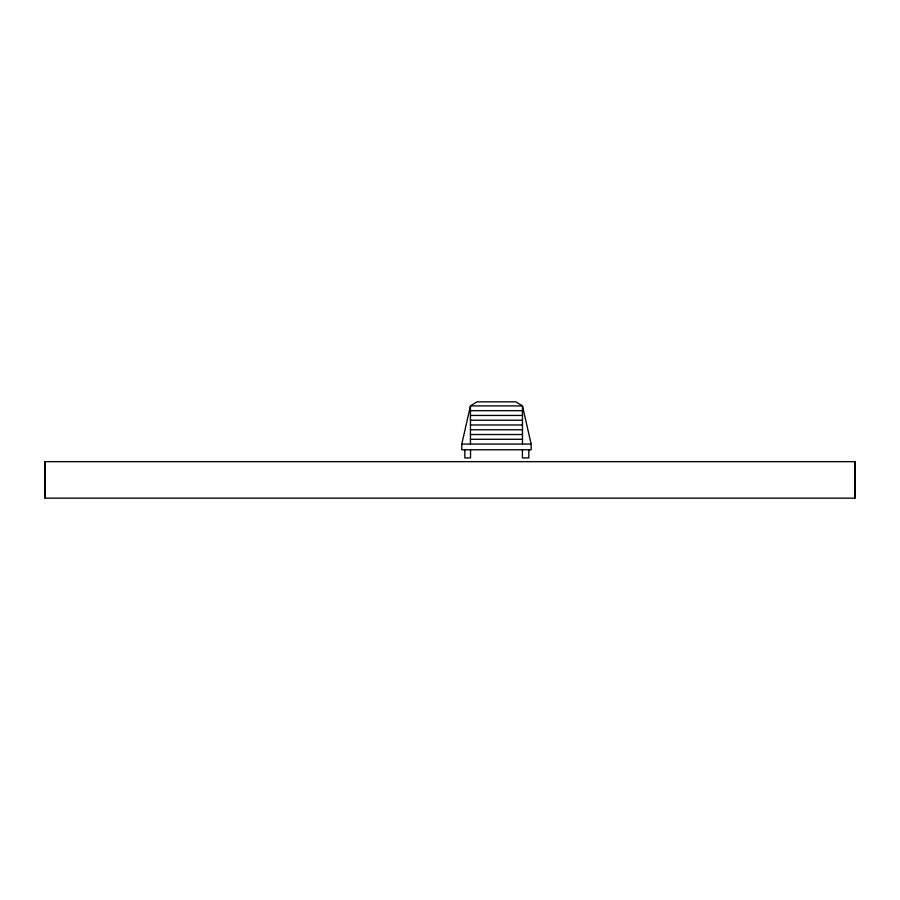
<?xml version="1.0" encoding="UTF-8"?>
<svg xmlns="http://www.w3.org/2000/svg" width="900" height="900" viewBox="0 0 900 900"><rect width="100%" height="100%" fill="white"/><g stroke="black" fill="none" stroke-linecap="round" stroke-linejoin="round"><path stroke-width="1.35" d="M461.79 444.06L470.452 405.9L477 401.839L515.846 401.839L522.472 405.9L531.146 444.06L531.146 449.775L461.79 449.775L461.79 444.06L531.146 444.06M470.452 410.67L522.472 410.67M470.452 415.44L522.472 415.44M470.452 420.21L522.472 420.21M470.452 424.98L522.472 424.98M470.452 429.75L522.472 429.75M470.452 434.52L522.472 434.52M470.452 439.29L522.472 439.29M854.854 461.655L854.854 498.161M528.829 449.775L528.829 457.92L522.428 457.92L522.428 449.775M522.472 444.06L522.472 405.9L470.452 405.9L470.452 444.06M470.543 449.775L470.543 457.92L464.827 457.92L464.827 449.775M45.146 461.655L45.146 498.161M855 461.655L45 461.655L45 498.161L855 498.161L855 461.655"/></g></svg>
